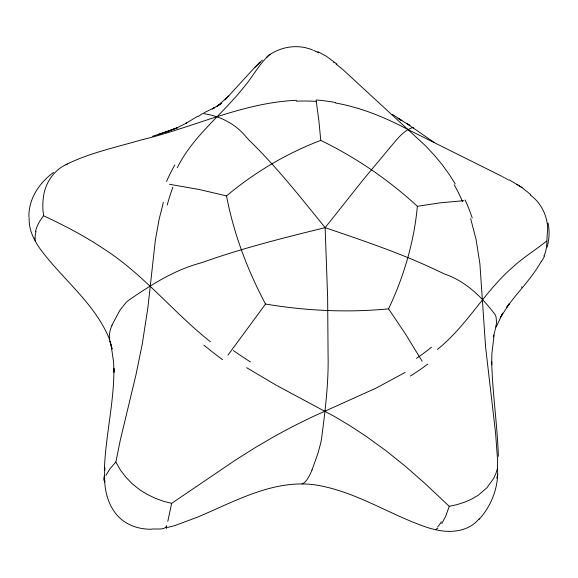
<?xml version="1.0" encoding="UTF-8"?>
<svg xmlns="http://www.w3.org/2000/svg" width="578" height="578" viewBox="0 0 578 578"><rect width="100%" height="100%" fill="white"/><g stroke="black" fill="none" stroke-linecap="round" stroke-linejoin="round"><path stroke-width="0.87" d="M28.9 216.902C28.488 198.976 39.362 182.569 53.573 172.417M246.56 367.644L276.327 385.28L334.604 416.55L349.733 425.596L365.961 436.224L385.931 450.674L405.857 466.67L424.584 483.136L449.258 506.306L456.916 504.666L464.596 502.203L471.785 499.024L478.057 495.353L486.864 487.846L493.59 478.533L495.881 473.599L497.506 468.267L497.514 459.214L495.599 433.298L485.607 347.125L479.885 263.655L476.113 239.668L470.658 218.621M104.358 470.593C105.427 436.354 114.112 402.758 113.924 368.432L113.996 372.239L113.57 361.915L111.113 345.225L112.074 349.033L109.907 341.215M29.182 217.754C28.683 226.164 31.479 234.444 35.554 241.698A94.648 82.784 4.8 0 0 39.889 248.54C62.366 279.261 94.684 303.002 109.43 339.026M104.9 467.732L104.647 472.855A102.472 100.753 15.7 0 0 104.77 482.168C105.586 498.25 112.58 515.316 127.261 523.393C134.32 527.411 142.491 529.166 150.569 529.267C154.89 528.191 164.578 530.756 166.529 526.074M104.618 479.993L104.784 482.168M417.367 206.288C414.086 241.871 403.877 276.638 388.546 308.862C347.53 312.777 306.145 310.899 265.533 304.028C247.463 270.063 233.729 233.75 226.525 195.899C254.587 172.396 286.529 153.416 320.761 140.382C355.911 157.491 388.611 179.801 417.367 206.288L439.8 202.878L463.852 200.674M478.707 519.73C491.3 506.386 498.915 486.777 497.506 468.267M497.745 474.271L496.791 478.172M405.156 372.427L376.199 388.055L311.556 417.222L293.147 426.297L274.817 436.159L255.628 447.365L235.867 459.799L171.652 503.344L163.625 501.307L155.186 498.243L147.007 494.284L139.645 489.718L132.434 483.945L125.831 477.168L120.311 469.878L115.875 462.017L120.296 440.111L135.967 374.862L142.224 344.221L147.874 307.742L155.345 240.289L159.066 219.539L163.393 202.314M494.103 335.132L491.878 353.548L491.668 364.725L491.705 361.474C492.427 393.192 497.376 424.628 498.359 456.331M171.652 503.344L167.786 521.414M543.92 256.018C547.98 247.919 546.355 238.692 547.669 230.022C547.792 217.212 542.07 204.511 532.107 196.397M35.475 231.568C36.703 226.143 39.47 221.179 42.844 216.801C44.535 214.857 42.562 211.909 42.945 209.525C42.721 205.775 42.815 202.011 43.271 198.29C44.593 184.44 52.786 171.218 65.343 164.903C89.511 152.852 116.207 147.26 141.957 139.739C193.659 127.391 242.731 102.602 296.492 100.312M547.185 247.081C549.324 239.292 549.721 231.005 548.045 223.086M495.071 330.305L496.574 322.77L496.076 317.055A42.938 19.067 14.3 0 0 495.043 314.548C482.16 297.395 465.976 281.45 445.262 274.268A229.177 124.357 11.2 0 1 441.556 272.621C404.087 254.378 364.508 241.062 325.125 227.653C300.842 197.625 276.84 167.179 249.125 140.179A222.075 98.195 63.6 0 1 246.647 137.586C236.142 124.162 220.045 115.889 203.384 113.62A41.58 15.36 60.2 0 0 201.556 114.09L198.565 116.402M494.905 331.006L493.28 336.895M449.258 506.306L445.703 516.262L441.729 523.632M311.997 470.022L318.059 453.029L320.747 442.965A45.684 8.092 -88.7 0 0 321.52 438.904C325.176 410.85 328.774 382.607 328.058 354.249A244.877 55.885 -88 0 1 328.037 349.885L327.632 297.244L325.125 227.653L364.003 178.747L388.878 148.922A216.945 26.299 -56.8 0 0 390.786 146.653C397.035 139.312 403.61 130.245 413.089 127.449A40.547 4.169 -55.7 0 1 413.284 128.034M496.112 327.083L502.73 313.117L500.259 317.77L509.326 303.732L506.473 307.669C517.765 291.977 531.868 278.264 541.333 261.285M111.93 325.204L119.978 310.176L125.888 302.72A44.766 15.917 -18.1 0 1 128.677 300.228C150.677 285.2 173.61 270.352 199.591 263.286A238.902 107.978 -18.6 0 0 203.745 261.942C243.432 247.911 284.289 237.659 325.125 227.653M105.926 475.419L109.856 468.903L115.875 462.017M177.28 167.801C192.857 136.191 221.815 114.943 243.316 87.834C252.658 77.192 259.045 63.912 269.767 54.542M227.992 355.109L265.533 304.028M479.09 518.798L478.367 519.651M521.464 287.244L521.855 286.789M266.444 57.619L266.826 57.186M477.992 520.063C467.465 531.854 449.922 533.169 435.407 529.686A99.206 89.243 45.5 0 1 426.636 527.266C391.544 515.301 359.899 494.226 323.333 486.409C278.589 476.019 236.742 500.75 196.954 517.361M267.022 56.976L268.329 55.69M225.059 99.864L253.576 68.71L260.534 61.817L255.006 67.221M66.044 165.041L67.308 163.964M228.845 95.934L216.822 106.627L221.627 103.26L212.263 108.96L214.792 107.486L204.012 112.782M546.564 241.12C535.373 250.093 523.025 257.615 512.484 267.419C484.299 291.818 466.742 326.071 437.43 349.387M261.162 61.232L262.491 60.083M268.264 55.705C278.632 48.068 292.425 44.911 305.054 47.627M437.842 528.097L435.407 529.686M269.716 54.563L270.114 54.303M197.893 116.142L186.029 123.295L186.68 122.962L176.651 128.013L164.882 132.535L177.302 127.76L158.697 134.306M196.506 517.556L175.307 525.38A102.508 98.376 -4.7 0 1 166.002 527.75M176.651 128.013L177.302 127.76M152.628 136.235L165.098 132.254M302.012 483.902L303.501 483.237A156.689 26.162 -87.9 0 0 311.99 469.9M169.6 184.303L198.991 189.454L226.525 195.899M335.58 103C361.127 107.515 385.36 117.544 408.198 129.631L502.152 176.463M305.574 47.75L309.685 48.899M310.184 49.065L311.181 49.419M311.672 49.6L312.647 49.983M313.608 50.38L314.085 50.582M314.555 50.792L315.487 51.225M43.632 215.811C64.18 225.42 84.395 235.86 103.238 248.533C143.525 274.138 173.198 312.38 210.443 341.757M315.942 51.449L316.397 51.673M317.864 51.637L326.324 56.239L336.945 64.144M316.845 51.904L317.734 52.374M502.831 176.839L504.153 177.576M318.167 52.612L318.594 52.851M509.29 179.859L522.042 187.626L530.727 194.562M504.804 177.945L505.439 178.306M506.075 178.674L507.311 179.39M409.896 125.397L406.681 123.497L434.027 142.34M402.028 120.694L397.975 118.309L409.499 125.166M507.91 179.744L508.503 180.098M401.349 120.289L392.354 114.343M516.79 184.172L522.042 187.626M333.73 62.511L334.113 62.771M336.078 64.151L336.49 64.454M336.902 64.758L342.176 68.948M530.221 194.88L530.597 195.176M530.972 195.472L531.731 196.079M342.646 69.346L425.957 146.198L434.707 155.641L442.343 164.918L449.164 174.318L455.254 183.934M388.546 308.862L405.221 333.578L422.164 361.293M111.236 344.719L110.492 343.065A155.54 52.815 -19.9 0 1 112.053 325.176M110.268 341.222L110.665 342.335M35.554 241.698L34.933 238.078M316.18 100.601L318.868 120.657L320.761 140.382M250.411 361.936A184.331 75.783 32.2 0 1 233.324 350.506M222.624 359.689A184.209 88.167 31.8 0 1 203.861 345.088M103.91 480.34A119.668 26.877 -26.9 0 1 104.278 476.156M166.587 528.35A119.538 3.844 -80.5 0 1 166.594 525.713M431.455 347.248A183.948 99.149 -18.7 0 1 416.463 358.382M427.763 364.111A183.804 109.011 -16.2 0 1 410.293 376.047M441.281 521.804A115.651 33.726 82.9 0 1 437.611 526.948M454.192 184.75A182.569 158.589 -73.6 0 1 462.472 201.52M465.088 199.93A182.467 162.873 -67 0 1 472.212 217.906M544.433 256.105A106.533 50.076 6.1 0 1 541.478 261.429M296.492 101.201A182.034 172.222 -27.1 0 1 316.094 101.367M316.245 99.994A181.983 175.553 -34.7 0 1 335.681 102.544M167.201 205.046A183.479 122.103 82.6 0 1 172.851 187.279M166.536 181.47A183.349 130.332 79.4 0 1 174.831 164.997M35.056 238.057A111.46 48.053 -9.3 0 1 36.089 231.525"/></g></svg>
